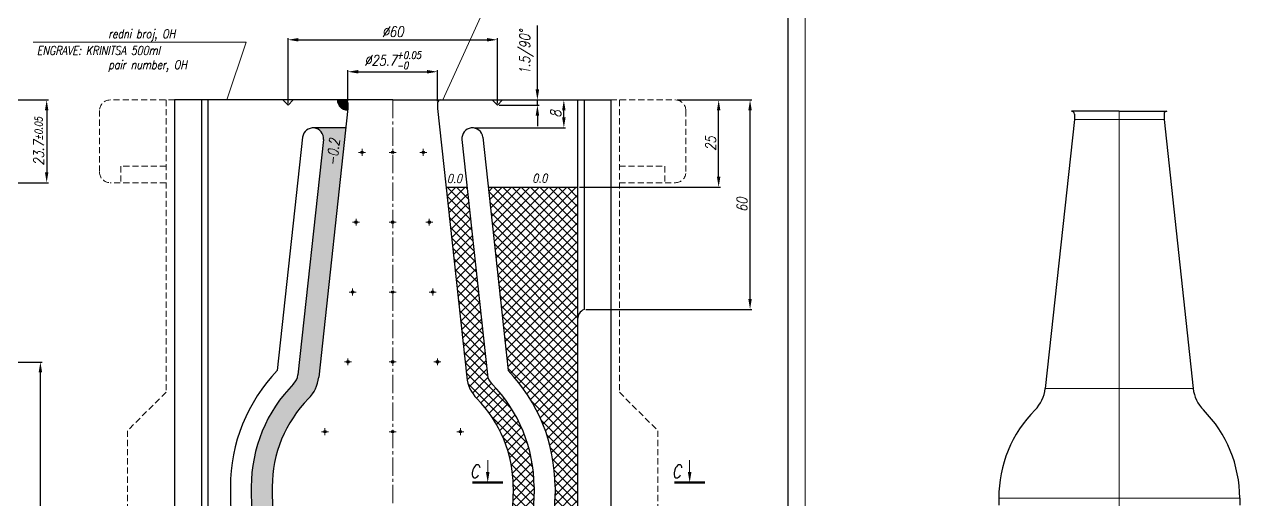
# Model space of a CAD drawing. Extents: x -192 to 556, y -94 to 522.
# Drawn here: x 207.7 to 556, y 165 to 301.1 of the extents above; entities that cross this region are included whole.
import ezdxf

# ---------------------------------------------------------------- set-up
doc = ezdxf.new("R2010")
doc.units = 0
doc.header["$LTSCALE"] = 7
doc.header["$MEASUREMENT"] = 0
doc.linetypes.add('CENTER2', pattern=[1.125, 0.75, -0.125, 0.125, -0.125])
doc.linetypes.add('HIDDEN', pattern=[0.375, 0.25, -0.125])
doc.layers.get('0').update_dxf_attribs({"linetype": 'CONTINUOUS', "lineweight": 15})
for name, color, linetype, lineweight in [('1', 1, 'CENTER2', 15), ('2', 2, 'HIDDEN', 15), ('3', 3, 'CONTINUOUS', 30), ('4', 5, 'CONTINUOUS', 50), ('8', 252, 'CONTINUOUS', 15)]:
    doc.layers.add(name, color=color, linetype=linetype, lineweight=lineweight)
doc.styles.add('ITALICT', font='ITALICT.shx', dxfattribs={"width": 0.8, "height": 3})
doc.dimstyles.get("Standard").update_dxf_attribs({"dimtxt": 3, "dimasz": 3, "dimexe": 0.5, "dimexo": 0.5, "dimgap": 0.8, "dimtad": 1, "dimdsep": 46, "dimtxsty": 'ITALICT', "dimcen": 0.09, "dimazin": 2, "dimtfac": 1, "dimtmove": 0, "dimatfit": 3, "dimfxl": 1, "dimtolj": 1, "dimtzin": 0, "dimarcsym": 0})

# ---------------------------------------------------------------- blocks, each defined once
blk = doc.blocks.new('*D12')
at = {"color": 0, "lineweight": -2, "transparency": 16777216}
for p, q in [((300.41, 279.17), (300.41, 288.05)), ((303.41, 287.55), (323.11, 287.55)), ((326.11, 279.17), (326.11, 288.05))]:
    blk.add_line(p, q, dxfattribs=at)
at = {"color": 0, "transparency": 16777216}
for points in [[(303.41, 288.05), (303.41, 287.05), (300.41, 287.55)], [(323.11, 288.05), (323.11, 287.05), (326.11, 287.55)]]:
    blk.add_solid(points, dxfattribs=at)
at = {"color": 0, "transparency": 16777216, "insert": (313.26, 290.83), "char_height": 3, "attachment_point": 5, "style": 'ITALICT'}
blk.add_mtext('\\A1;%%c25.7{}{\\H0.71x;\\C3;\\S+0.05^ -0;}', dxfattribs=at)
blk = doc.blocks.new('*D23')
at = {"color": 0, "lineweight": -2, "transparency": 16777216}
for p, q in [((161.23, 279.47), (214.6, 279.47)), ((214.1, 276.47), (214.1, 258.77)), ((161.23, 255.77), (214.6, 255.77))]:
    blk.add_line(p, q, dxfattribs=at)
at = {"color": 0, "transparency": 16777216}
for points in [[(213.6, 276.47), (214.6, 276.47), (214.1, 279.47)], [(213.6, 258.77), (214.6, 258.77), (214.1, 255.77)]]:
    blk.add_solid(points, dxfattribs=at)
at = {"color": 0, "transparency": 16777216, "insert": (211.8, 267.62), "char_height": 3, "attachment_point": 5, "rotation": 90, "style": 'ITALICT'}
blk.add_mtext('\\A1;23.7{}{\\H0.71x;\\C3;%%p0.05}', dxfattribs=at)
blk = doc.blocks.new('*D36')
at = {"color": 0, "lineweight": -2, "transparency": 16777216}
for p, q in [((283.26, 278.47), (283.26, 297.21)), ((286.26, 296.71), (340.26, 296.71)), ((343.26, 278.47), (343.26, 297.21))]:
    blk.add_line(p, q, dxfattribs=at)
at = {"color": 0, "transparency": 16777216}
for points in [[(286.26, 297.21), (286.26, 296.21), (283.26, 296.71)], [(340.26, 297.21), (340.26, 296.21), (343.26, 296.71)]]:
    blk.add_solid(points, dxfattribs=at)
at = {"color": 0, "transparency": 16777216, "insert": (313.26, 299.01), "char_height": 3, "attachment_point": 5, "style": 'ITALICT'}
blk.add_mtext('\\A1;%%c60', dxfattribs=at)
blk = doc.blocks.new('*D37')
at = {"color": 0, "lineweight": -2, "transparency": 16777216}
for p, q in [((354.72, 282.47), (354.72, 300.78)), ((354.72, 277.97), (354.72, 279.47)), ((343.76, 277.97), (355.22, 277.97)), ((354.72, 274.97), (354.72, 271.97))]:
    blk.add_line(p, q, dxfattribs=at)
at = {"color": 0, "transparency": 16777216}
for points in [[(354.22, 282.47), (355.22, 282.47), (354.72, 279.47)], [(354.22, 274.97), (355.22, 274.97), (354.72, 277.97)]]:
    blk.add_solid(points, dxfattribs=at)
at = {"color": 0, "transparency": 16777216, "insert": (351.63, 293.13), "char_height": 3, "attachment_point": 5, "rotation": 90, "style": 'ITALICT'}
blk.add_mtext('\\A1;1.5/90%%D', dxfattribs=at)
blk = doc.blocks.new('*D38')
at = {"color": 0, "lineweight": -2, "transparency": 16777216}
for p, q in [((362.3, 274.47), (362.3, 276.47)), ((336.57, 271.47), (362.8, 271.47))]:
    blk.add_line(p, q, dxfattribs=at)
at = {"color": 0, "transparency": 16777216}
for points in [[(361.8, 276.47), (362.8, 276.47), (362.3, 279.47)], [(361.8, 274.47), (362.8, 274.47), (362.3, 271.47)]]:
    blk.add_solid(points, dxfattribs=at)
at = {"color": 0, "transparency": 16777216, "insert": (360, 275.47), "char_height": 3, "attachment_point": 5, "rotation": 90, "style": 'ITALICT'}
blk.add_mtext('\\A1;8', dxfattribs=at)
blk = doc.blocks.new('*D41')
at = {"color": 0, "lineweight": -2, "transparency": 16777216}
for p, q in [((394.76, 279.47), (416.16, 279.47)), ((415.66, 222.47), (415.66, 276.47)), ((368.58, 219.47), (416.16, 219.47))]:
    blk.add_line(p, q, dxfattribs=at)
at = {"color": 0, "transparency": 16777216}
for points in [[(415.16, 276.47), (416.16, 276.47), (415.66, 279.47)], [(415.16, 222.47), (416.16, 222.47), (415.66, 219.47)]]:
    blk.add_solid(points, dxfattribs=at)
at = {"color": 0, "transparency": 16777216, "insert": (413.36, 249.47), "char_height": 3, "attachment_point": 5, "rotation": 90, "style": 'ITALICT'}
blk.add_mtext('\\A1;60', dxfattribs=at)
blk = doc.blocks.new('*D96')
at = {"color": 0, "lineweight": -2, "transparency": 16777216}
for p, q in [((148.23, 204.42), (212.8, 204.42)), ((212.3, 2.02), (212.3, 201.42)), ((147.38, -0.98), (212.8, -0.98))]:
    blk.add_line(p, q, dxfattribs=at)
at = {"color": 0, "transparency": 16777216}
for points in [[(211.8, 201.42), (212.8, 201.42), (212.3, 204.42)], [(211.8, 2.02), (212.8, 2.02), (212.3, -0.98)]]:
    blk.add_solid(points, dxfattribs=at)
at = {"color": 0, "transparency": 16777216, "insert": (210, 106.26), "char_height": 3, "attachment_point": 5, "rotation": 90, "style": 'ITALICT'}
blk.add_mtext('\\A1;205.4', dxfattribs=at)
blk = doc.blocks.new('*D97')
at = {"color": 0, "lineweight": -2, "transparency": 16777216}
for p, q in [((394.76, 279.47), (407.16, 279.47)), ((406.66, 257.47), (406.66, 276.47)), ((366.76, 254.47), (407.16, 254.47))]:
    blk.add_line(p, q, dxfattribs=at)
at = {"color": 0, "transparency": 16777216}
for points in [[(406.16, 276.47), (407.16, 276.47), (406.66, 279.47)], [(406.16, 257.47), (407.16, 257.47), (406.66, 254.47)]]:
    blk.add_solid(points, dxfattribs=at)
at = {"color": 0, "transparency": 16777216, "insert": (404.36, 266.97), "char_height": 3, "attachment_point": 5, "rotation": 90, "style": 'ITALICT'}
blk.add_mtext('\\A1;25', dxfattribs=at)
blk = doc.blocks.new('*D101')
at = {"color": 0, "lineweight": -2, "transparency": 16777216}
blk.add_line((358.83, 23.92), (358.46, 16.95), dxfattribs=at)
blk.add_arc((366.26, 165.71), 148.46, 268.1578, 268.8422, dxfattribs=at)
at = {"color": 0, "transparency": 16777216}
for points in [[(361.46, 16.82), (361.5, 17.82), (358.49, 17.45)], [(363.26, 17.78), (363.25, 16.78), (366.26, 17.25)]]:
    blk.add_solid(points, dxfattribs=at)
at = {"color": 0, "transparency": 16777216, "insert": (363.3, 19.58), "char_height": 3, "attachment_point": 5, "rotation": 358.8422, "style": 'ITALICT'}
blk.add_mtext('\\A1;3°', dxfattribs=at)

msp = doc.modelspace()

# ---------------------------------------------------------------- hatches: boundary and pattern name
h = msp.add_hatch(color=256)
h.dxf.hatch_style = 1
h.paths.add_polyline_path([(300.4061, 278.6683, 0.41421356), (299.6061, 279.4683), (297.4061, 279.4683, 0.4078823), (300.3411, 276.469), (300.4061, 277.0683)])
at = {"layer": '8'}
h = msp.add_hatch(dxfattribs=at)
h.set_pattern_fill('DOTS', color=256, scale=15)
edge = h.paths.add_edge_path()
edge.add_line((299.7988, 271.4683), (290.4207, 271.4683))
edge.add_arc((290.4207, 268.4683), 3, -6.189059, 90, ccw=False)
edge.add_line((293.4032, 268.1448), (286.091, 200.7151))
edge.add_arc((281.8161, 201.1787), 4.3, 315.244607, 353.810941, ccw=False)
edge.add_arc((314.6053, 168.6683), 41.8742, 135.244607, 180)
edge.add_line((272.7311, 168.6683), (272.7311, 166.6683))
edge.add_arc((328.7311, 166.6683), 56, 180, 184.569102)
edge.add_line((272.909, 162.2072), (273.3912, 156.1734))
edge.add_arc((229.5311, 152.6683), 44, 0, 4.569102, ccw=False)
edge.add_line((273.5311, 152.6683), (273.5311, 59.9683))
edge.add_arc((229.5311, 59.9683), 44, 355.430898, 360, ccw=False)
edge.add_line((273.3912, 56.4632), (272.909, 50.4293))
edge.add_arc((328.7311, 45.9683), 56, 175.430898, 180)
edge.add_line((272.7311, 45.9683), (272.7311, 43.9683))
edge.add_arc((335.7352, 43.9683), 63.0042, 180, 183)
edge.add_line((272.8174, 40.6709), (273.616, 25.4325))
edge.add_line((273.616, 25.4325), (278.008, 27.9683))
edge.add_arc((280.6061, 29.4683), 3, 103.228255, 210.00002, ccw=False)
edge.add_arc((335.7352, 43.9683), 57.0042, 180, 191.720407, ccw=False)
edge.add_line((278.7311, 43.9683), (278.7311, 45.9683))
edge.add_arc((328.7311, 45.9683), 50, 175.430898, 180, ccw=False)
edge.add_line((278.89, 49.9513), (279.3722, 55.9852))
edge.add_arc((229.5311, 59.9683), 50, 355.430898, 360)
edge.add_line((279.5311, 59.9683), (279.5311, 93.2576))
edge.add_spline(control_points=[(277.9911, 93.3561), (278.2637, 93.3727), (278.8097, 93.4111), (279.2766, 93.3253), (279.4905, 93.2666)], knot_values=[0.99617039, 0.99617039, 0.99617039, 0.99617039, 1.70967278, 2.37323578, 2.37323578, 2.37323578, 2.37323578], degree=3, periodic=0)
edge.add_spline(control_points=[(277.9911, 93.3561), (277.4904, 93.3255), (276.276, 93.2744), (276.9491, 96.2648), (276.7599, 97.7673), (276.5015, 99.9216), (277.4262, 99.6492), (278.0318, 99.5041)], knot_values=[2.37323578, 2.37323578, 2.37323578, 2.37323578, 3.68398295, 5.78973856, 8.89758354, 9.66711709, 11.11899205, 11.11899205, 11.11899205, 11.11899205], degree=3, periodic=0)
edge.add_spline(control_points=[(278.0318, 99.5041), (278.1663, 99.4719), (278.7225, 99.3454), (279.1976, 99.3466), (279.5311, 99.3893)], knot_values=[11.11899205, 11.11899205, 11.11899205, 11.11899205, 11.4413632, 12.45186169, 12.45186169, 12.45186169, 12.45186169], degree=3, periodic=0)
edge.add_line((279.5311, 99.3893), (279.5311, 152.6683))
edge.add_arc((229.5311, 152.6683), 50, 0, 4.569102)
edge.add_line((279.3722, 156.6513), (278.89, 162.6852))
edge.add_arc((328.7311, 166.6683), 50, 180, 184.569102, ccw=False)
edge.add_line((278.7311, 166.6683), (278.7311, 168.6683))
edge.add_arc((314.6053, 168.6683), 35.8742, 135.244607, 180, ccw=False)
edge.add_arc((281.8161, 201.1787), 10.3, 315.244607, 353.810941)
edge.add_line((292.0561, 200.0683), (299.7988, 271.4683))
h.paths.add_polyline_path([(274.9239, 69.3151), (278.1382, 69.3151), (278.1382, 73.8151), (274.9239, 73.8151)], flags=24)
h.paths.add_polyline_path([(297.9797, 259.8292), (299.0183, 269.5021), (294.544, 269.9825), (293.5054, 260.3096)], flags=24)
h.paths.add_polyline_path([(278.5378, 30.3102), (278.5378, 39.6959), (274.0378, 39.6959), (274.0378, 30.3102)], flags=25)
h = msp.add_hatch(dxfattribs=at)
h.set_pattern_fill('ANSI37', color=256, scale=15)
h.paths.add_polyline_path([(353.7811, 166.6683), (353.7811, 168.6683, 0.19780308), (341.6425, 198.1511, -0.16988396), (340.4211, 200.7151), (334.592, 254.4683), (328.5569, 254.4683), (334.4561, 200.0683, 0.16988396), (337.3818, 193.9267, -0.19780308), (347.7811, 168.6683), (347.7811, 166.6683, -0.01993911), (347.6222, 162.6852), (347.14, 156.6513, 0.01993911), (346.9811, 152.6683), (346.9811, 59.9683, 0.01993911), (347.14, 55.9852), (347.6222, 49.9513, -0.01993911), (347.7811, 45.9683), (347.7811, 43.9683, -0.04388999), (346.906, 34.0183), (353.3461, 34.0183), (353.6947, 40.6709, 0.01309072), (353.7811, 43.9683), (353.7811, 45.9683, 0.01993911), (353.6031, 50.4293), (353.1209, 56.4632, -0.01993911), (352.9811, 59.9683), (352.9811, 152.6683, -0.01993911), (353.1209, 156.1734), (353.6031, 162.2072, 0.01993911)])
h.paths.add_polyline_path([(366.2561, 254.4683), (340.6272, 254.4683), (346.3227, 201.9473, -0.19455203), (359.7811, 168.6683), (359.7811, 166.6683, -0.01993911), (359.584, 161.7292), (359.1018, 155.6954, 0.01993911), (358.9811, 152.6683), (358.9811, 59.9683, 0.01993911), (359.1018, 56.9411), (359.584, 50.9073, -0.01993911), (359.7811, 45.9683), (359.7811, 43.9683, -0.01309072), (359.6865, 40.3569), (359.3543, 34.0183), (366.2561, 34.0183)])
h.paths.add_polyline_path([(351.8901, 129.7419), (351.8901, 137.849), (348.1401, 137.849), (348.1401, 129.7419)], flags=24)
h.paths.add_polyline_path([(350.9857, 138.0666), (350.9857, 145.4083), (348.3607, 145.4083), (348.3607, 138.0666)], flags=24)
h.paths.add_polyline_path([(363.0726, 138.0666), (363.0726, 145.4083), (360.4476, 145.4083), (360.4476, 138.0666)], flags=24)
h.paths.add_polyline_path([(363.977, 129.7419), (363.977, 137.849), (360.227, 137.849), (360.227, 129.7419)], flags=24)

# ---------------------------------------------------------------- linework, layer by layer
for p, q in [((431.4997, 506.465), (431.4997, -94.1371)), ((341.5993, 310.1384), (327.5979, 279.4683)), ((210.2478, 296.0133), (271.2346, 296.0133)), ((271.2346, 296.0133), (265.6926, 279.4683)), ((521.4445, 276.2321), (521.4445, 26.2321)), ((340.4873, 172.8701), (340.4873, 176.2934)), ((398.3518, 172.8701), (398.3518, 176.2934))]:
    msp.add_line(p, q)
msp.add_arc((300.4061, 279.4683), 3, 180, 268.758712)
for points in [[(340.9873, 172.8701), (339.9873, 172.8701), (340.4873, 169.8701)], [(398.8518, 172.8701), (397.8518, 172.8701), (398.3518, 169.8701)]]:
    msp.add_solid(points)
at = {"layer": '1'}
for p, q in [((313.2561, 279.4683), (313.2561, -0.9817)), ((304.4796, 263.4683), (304.4796, 265.4683)), ((322.0326, 263.4683), (322.0326, 265.4683)), ((305.4796, 264.4683), (303.4796, 264.4683)), ((314.2561, 264.4683), (312.2561, 264.4683)), ((321.0326, 264.4683), (323.0326, 264.4683)), ((303.7708, 244.4683), (301.7708, 244.4683)), ((302.7708, 243.4683), (302.7708, 245.4683)), ((314.2561, 244.4683), (312.2561, 244.4683)), ((322.7414, 244.4683), (324.7414, 244.4683)), ((323.7414, 243.4683), (323.7414, 245.4683)), ((302.7777, 224.4683), (300.7777, 224.4683)), ((301.7777, 223.4683), (301.7777, 225.4683)), ((314.2561, 224.4683), (312.2561, 224.4683)), ((323.7344, 224.4683), (325.7344, 224.4683)), ((324.7344, 223.4683), (324.7344, 225.4683)), ((301.4301, 204.4683), (299.4301, 204.4683)), ((300.4301, 203.4683), (300.4301, 205.4683)), ((314.2561, 204.4683), (312.2561, 204.4683)), ((325.0821, 204.4683), (327.0821, 204.4683)), ((326.0821, 203.4683), (326.0821, 205.4683)), ((293.8478, 183.4683), (293.8478, 185.4683)), ((332.6643, 183.4683), (332.6643, 185.4683)), ((294.8478, 184.4683), (292.8478, 184.4683)), ((314.2561, 184.4683), (312.2561, 184.4683)), ((331.6643, 184.4683), (333.6643, 184.4683))]:
    msp.add_line(p, q, dxfattribs=at)
at = {"layer": '2'}
for p, q in [((250.7561, 279.4683), (232.2561, 279.4683)), ((248.3061, 279.4683), (248.3061, 195.7683)), ((375.7561, 279.4683), (394.2561, 279.4683)), ((378.2061, 279.4683), (378.2061, 195.7683)), ((229.2561, 276.4683), (229.2561, 258.7683)), ((397.2561, 276.4683), (397.2561, 258.7683)), ((248.3061, 260.4683), (235.3061, 260.4683)), ((235.3061, 260.4683), (235.3061, 255.7683)), ((378.2061, 260.4683), (391.2061, 260.4683)), ((391.2061, 260.4683), (391.2061, 255.7683)), ((248.3061, 255.7683), (232.2561, 255.7683)), ((378.2061, 255.7683), (394.2561, 255.7683)), ((248.3061, 195.7683), (237.2561, 184.7183)), ((378.2061, 195.7683), (389.2561, 184.7183)), ((237.2561, 184.7183), (237.2561, 2.0183)), ((389.2561, 184.7183), (389.2561, 2.0183))]:
    msp.add_line(p, q, dxfattribs=at)
for centre, start, end in [((232.2561, 276.4683), 90, 180), ((394.2561, 276.4683), 0, 90), ((232.2561, 258.7683), 180, 270), ((394.2561, 258.7683), 270, 0)]:
    msp.add_arc(centre, 3, start, end, dxfattribs=at)
at = {"layer": '3'}
for p, q in [((426.4997, 501.465), (426.4997, -89.1371)), ((313.2561, 279.4683), (250.7561, 279.4683)), ((250.7561, 279.4683), (250.7561, -0.9817)), ((258.4362, 279.4683), (258.4362, -0.9817)), ((260.2561, 279.4683), (260.2561, -0.9817)), ((283.2561, 277.9683), (281.7561, 279.4683)), ((283.2561, 277.9683), (284.7561, 279.4683)), ((300.4061, 278.6683), (300.4061, 277.0683)), ((313.2561, 279.4683), (375.7561, 279.4683)), ((326.1061, 278.6683), (326.1061, 277.0683)), ((343.2561, 277.9683), (341.7561, 279.4683)), ((343.2561, 277.9683), (344.7561, 279.4683)), ((366.2561, 279.4683), (366.2561, 9.0183)), ((368.0759, 279.4683), (368.0759, 219.4683)), ((375.7561, 279.4683), (375.7561, -0.9817)), ((300.4061, 277.0683), (292.0561, 200.0683)), ((326.1061, 277.0683), (334.4561, 200.0683)), ((521.4445, 276.2321), (507.7945, 276.2321)), ((508.5945, 275.4321), (508.5945, 273.8321)), ((521.4445, 276.2321), (535.0945, 276.2321)), ((534.2945, 275.4321), (534.2945, 273.8321)), ((508.5945, 273.8321), (500.2445, 196.8321)), ((534.2945, 273.8321), (542.6445, 196.8321)), ((287.4382, 268.7917), (280.1895, 201.9473)), ((299.8924, 271.4683), (290.438, 271.4683)), ((339.074, 268.7917), (346.3227, 201.9473)), ((293.4032, 268.1448), (286.091, 200.7151)), ((333.1089, 268.1448), (340.4211, 200.7151)), ((328.5569, 254.4683), (334.592, 254.4683)), ((340.6272, 254.4683), (366.2561, 254.4683)), ((266.7311, 168.6683), (266.7311, 166.6683)), ((272.7311, 168.6683), (272.7311, 166.6683)), ((278.7311, 168.6683), (278.7311, 166.6683)), ((347.7811, 168.6683), (347.7811, 166.6683)), ((353.7811, 168.6683), (353.7811, 166.6683)), ((359.7811, 168.6683), (359.7811, 166.6683)), ((486.9195, 165.4321), (486.9195, 163.4321)), ((555.9695, 165.4321), (555.9695, 163.4321))]:
    msp.add_line(p, q, dxfattribs=at)
for centre in [(304.4796, 264.4683), (313.2561, 264.4683), (322.0326, 264.4683), (302.7708, 244.4683), (313.2561, 244.4683), (323.7414, 244.4683), (301.7777, 224.4683), (313.2561, 224.4683), (324.7344, 224.4683), (300.4301, 204.4683), (313.2561, 204.4683), (326.0821, 204.4683), (293.8478, 184.4683), (313.2561, 184.4683), (332.6643, 184.4683)]:
    msp.add_circle(centre, 0.35, dxfattribs=at)
for centre, radius, start, end in [((299.6061, 278.6683), 0.8, 0, 90), ((326.9061, 278.6683), 0.8, 90, 180), ((507.7945, 275.4321), 0.8, 0, 90), ((535.0945, 275.4321), 0.8, 90, 180), ((290.4207, 268.4683), 3, 353.810941, 173.810941), ((336.0914, 268.4683), 3, 6.189059, 186.189059), ((369.2561, 216.7101), 3, 113.16513, 180), ((314.6053, 168.6683), 47.8742, 135.96208, 180), ((281.8161, 201.1787), 4.3, 315.244607, 353.810941), ((281.8161, 201.1787), 10.3, 315.244607, 353.810941), ((344.696, 201.1787), 10.3, 186.189059, 224.755393), ((344.696, 201.1787), 4.3, 186.189059, 224.755393), ((311.9068, 168.6683), 47.8742, 0, 44.03792), ((314.6053, 168.6683), 41.8742, 135.244607, 180), ((311.9068, 168.6683), 41.8742, 0, 44.755393), ((490.0046, 197.9425), 10.3, 315.244607, 353.810941), ((552.8845, 197.9425), 10.3, 186.189059, 224.755393), ((314.6053, 168.6683), 35.8742, 135.244607, 180), ((311.9068, 168.6683), 35.8742, 0, 44.755393), ((522.7938, 165.4321), 35.8742, 135.244607, 180), ((520.0953, 165.4321), 35.8742, 0, 44.755393), ((328.7311, 166.6683), 62, 180, 184.569102), ((328.7311, 166.6683), 56, 180, 184.569102), ((328.7311, 166.6683), 50, 180, 184.569102), ((297.7811, 166.6683), 50, 355.430898, 0), ((297.7811, 166.6683), 56, 355.430898, 0), ((297.7811, 166.6683), 62, 355.430898, 0)]:
    msp.add_arc(centre, radius, start, end, dxfattribs=at)
at = {"layer": '4'}
for p, q in [((344.8426, 169.8701), (336.1321, 169.8701)), ((402.707, 169.8701), (393.9965, 169.8701))]:
    msp.add_line(p, q, dxfattribs=at)
at = {"layer": '8'}
for p, q in [((521.4445, 273.8321), (508.5945, 273.8321)), ((521.4445, 273.8321), (534.2945, 273.8321)), ((521.4445, 196.8321), (500.2445, 196.8321)), ((521.4445, 196.8321), (542.6445, 196.8321)), ((521.4445, 165.4321), (486.9195, 165.4321)), ((521.4445, 165.4321), (555.9695, 165.4321))]:
    msp.add_line(p, q, dxfattribs=at)

# ---------------------------------------------------------------- texts
at = {"style": 'ITALICT', "width": 0.8}
for s, height, p in [('redni broj, OH', 2.5, (231.7617, 297.1876)), ('0.0', 2.5, (328.8406, 255.7094)), ('0.0', 2.5, (353.2979, 255.7867)), ('C', 3.75, (335.3467, 171.2261)), ('C', 3.75, (393.2111, 171.2261))]:
    msp.add_text(s, height=height, dxfattribs=at).set_placement(p)
msp.add_text('-0.2', height=3, rotation=83.87186, dxfattribs=at).set_placement((297.2897, 260.4277))
at = {"layer": '8', "style": 'ITALICT', "width": 0.8}
for s, p in [('ENGRAVE: KRINITSA 500ml', (211.2852, 292.4146)), ('pair number, OH', (231.7617, 288.3139))]:
    msp.add_text(s, height=2.5, dxfattribs=at).set_placement(p)

# ---------------------------------------------------------------- dimensions: what is measured, and where the dimension line sits
dim = msp.add_linear_dim(base=(343.2561, 296.7085), p1=(283.2561, 277.9683), p2=(343.2561, 277.9683), text='%%c<>', dimstyle='Standard')
dim.commit()
dim.dimension.update_dxf_attribs({"geometry": '*D36', "text_midpoint": (313.2561, 299.0085)})
dim = msp.add_linear_dim(base=(354.7207, 279.4683), p1=(343.2561, 277.9683), p2=(354.7207, 279.4683), angle=90, text='1.5/90%%D', dimstyle='Standard')
dim.commit()
dim.dimension.update_dxf_attribs({"geometry": '*D37', "text_midpoint": (351.635, 293.1254)})
dim = msp.add_linear_dim(base=(326.1061, 287.5477), p1=(300.4061, 278.6683), p2=(326.1061, 278.6683), text='%%c<>{}{\\H0.71x;\\C3;\\S+0.05^ -0;}', dimstyle='Standard', override={"dimtp": 0.05, "dimtm": 0})
dim.commit()
dim.dimension.update_dxf_attribs({"geometry": '*D12', "text_midpoint": (313.2561, 290.8327)})
dim = msp.add_linear_dim(base=(214.1032, 255.7683), p1=(160.7259, 279.4683), p2=(160.7259, 255.7683), angle=90, text='<>{}{\\H0.71x;\\C3;%%p0.05}', dimstyle='Standard', override={"dimtp": 0.05, "dimtm": 0.05, "dimtmove": 0})
dim.commit()
dim.dimension.update_dxf_attribs({"geometry": '*D23', "text_midpoint": (214.1032, 267.6183), "dimtype": 160})
dim = msp.add_linear_dim(base=(362.2996, 279.4683), p1=(336.0741, 271.4683), p2=(362.2996, 279.4683), angle=90, dimstyle='Standard')
dim.commit()
dim.dimension.update_dxf_attribs({"geometry": '*D38', "text_midpoint": (359.9996, 275.4683)})
dim = msp.add_angular_dim_2l(base=(361.0747, 17.3374), line1=((366.2561, 279.4683), (366.2561, 9.0183)), line2=((358.8512, 24.4183), (359.6865, 40.3569)), dimstyle='Standard')
dim.commit()
dim.dimension.update_dxf_attribs({"geometry": '*D101', "text_midpoint": (363.2562, 17.2773), "dimtype": 162})
dim = msp.add_linear_dim(base=(406.658, 279.4683), p1=(366.2561, 254.4683), p2=(394.2561, 279.4683), angle=90, dimstyle='Standard', override={"dimtmove": 0})
dim.commit()
dim.dimension.update_dxf_attribs({"geometry": '*D97', "text_midpoint": (404.358, 266.9683)})
for base, p1, p2, picture, middle in [((415.658, 279.4683), (368.0759, 219.4683), (394.2561, 279.4683), '*D41', (415.658, 249.4683)), ((212.3002, 204.4183), (146.8759, -0.9817), (147.7259, 204.4183), '*D96', (212.3002, 106.2554))]:
    dim = msp.add_linear_dim(base=base, p1=p1, p2=p2, angle=90, dimstyle='Standard', override={"dimtmove": 0})
    dim.commit()
    dim.dimension.update_dxf_attribs({"geometry": picture, "text_midpoint": middle, "dimtype": 160})

doc.saveas('drawing.dxf')
